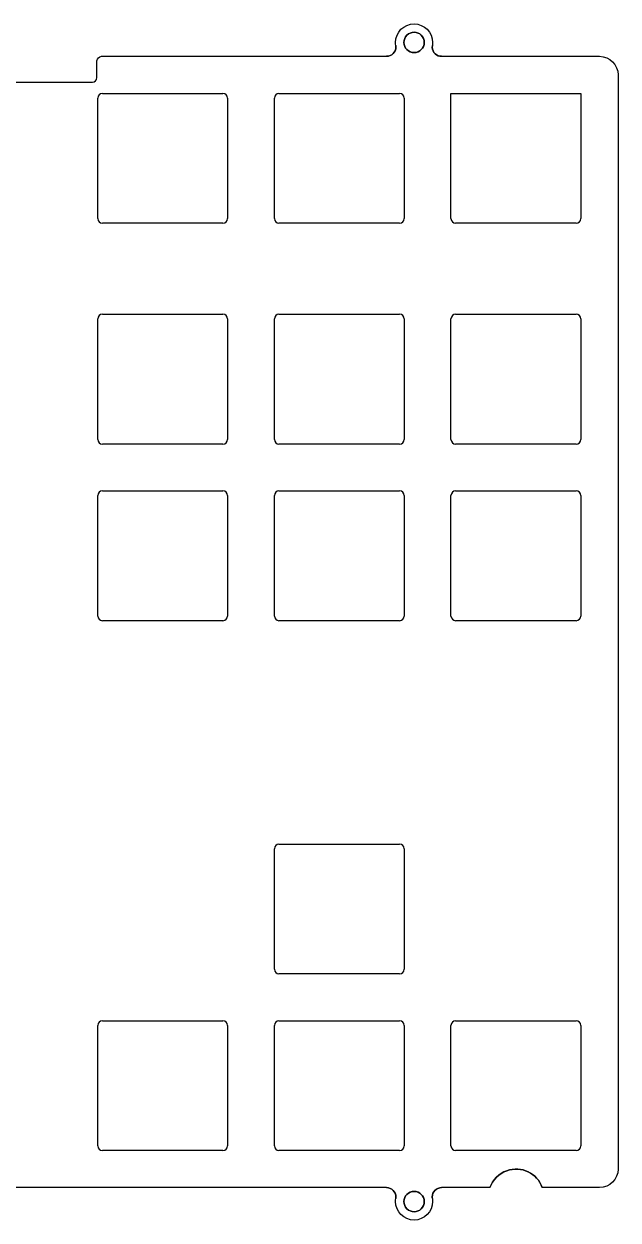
# Model space of a CAD drawing. Header units: inches. Extents: x 20 to 370, y 82 to 211.
# Drawn here: x 306.4 to 370.4, y 82 to 211 of the extents above; entities that cross this region are included whole.
import ezdxf

# ---------------------------------------------------------------- set-up
doc = ezdxf.new("R2010")
doc.units = ezdxf.units.IN
doc.header["$MEASUREMENT"] = 0
doc.layers.add('Layer 1', color=7, linetype='Continuous')

# ---------------------------------------------------------------- blocks, each defined once
blk = doc.blocks.new('block 12')
at = {"layer": 'Layer 1', "color": 250, "lineweight": 25, "true_color": 0x333333}
blk.add_lwpolyline([(346.48, 84.52), (346.48, 84.52)], dxfattribs=at)
blk = doc.blocks.new('block 13')
at = {"layer": 'Layer 1', "color": 250, "lineweight": 25, "true_color": 0x333333}
blk.add_lwpolyline([(345.48, 85.52), (345.48, 85.52)], dxfattribs=at)
blk = doc.blocks.new('block 14')
at = {"layer": 'Layer 1', "color": 250, "lineweight": 25, "true_color": 0x333333}
blk.add_lwpolyline([(346.44, 84.02), (346.44, 84.02)], dxfattribs=at)
blk = doc.blocks.new('block 15')
at = {"layer": 'Layer 1', "color": 250, "lineweight": 25, "true_color": 0x333333}
blk.add_lwpolyline([(348.44, 82.02), (348.44, 82.02)], dxfattribs=at)
blk = doc.blocks.new('block 16')
at = {"layer": 'Layer 1', "color": 250, "lineweight": 25, "true_color": 0x333333}
blk.add_lwpolyline([(350.44, 84.02), (350.44, 84.02)], dxfattribs=at)
blk = doc.blocks.new('block 17')
at = {"layer": 'Layer 1', "color": 250, "lineweight": 25, "true_color": 0x333333}
blk.add_lwpolyline([(350.44, 209.04), (350.44, 209.04)], dxfattribs=at)
blk = doc.blocks.new('block 18')
at = {"layer": 'Layer 1', "color": 250, "lineweight": 25, "true_color": 0x333333}
blk.add_lwpolyline([(348.44, 211.04), (348.44, 211.04)], dxfattribs=at)
blk = doc.blocks.new('block 19')
at = {"layer": 'Layer 1', "color": 250, "lineweight": 25, "true_color": 0x333333}
blk.add_lwpolyline([(346.44, 209.04), (346.44, 209.04)], dxfattribs=at)
blk = doc.blocks.new('block 20')
at = {"layer": 'Layer 1', "color": 250, "lineweight": 25, "true_color": 0x333333}
blk.add_lwpolyline([(346.48, 208.54), (346.48, 208.54)], dxfattribs=at)
blk = doc.blocks.new('block 47')
at = {"layer": 'Layer 1', "color": 250, "lineweight": 25, "true_color": 0x333333}
blk.add_lwpolyline([(347.34, 209.04), (347.34, 209.04)], dxfattribs=at)
blk = doc.blocks.new('block 48')
at = {"layer": 'Layer 1', "color": 250, "lineweight": 25, "true_color": 0x333333}
blk.add_lwpolyline([(348.44, 207.94), (348.44, 207.94)], dxfattribs=at)
blk = doc.blocks.new('block 49')
at = {"layer": 'Layer 1', "color": 250, "lineweight": 25, "true_color": 0x333333}
blk.add_lwpolyline([(349.54, 209.04), (349.54, 209.04)], dxfattribs=at)
blk = doc.blocks.new('block 50')
at = {"layer": 'Layer 1', "color": 250, "lineweight": 25, "true_color": 0x333333}
blk.add_lwpolyline([(347.34, 84.02), (347.34, 84.02)], dxfattribs=at)
blk = doc.blocks.new('block 51')
at = {"layer": 'Layer 1', "color": 250, "lineweight": 25, "true_color": 0x333333}
blk.add_lwpolyline([(348.44, 82.92), (348.44, 82.92)], dxfattribs=at)
blk = doc.blocks.new('block 52')
at = {"layer": 'Layer 1', "color": 250, "lineweight": 25, "true_color": 0x333333}
blk.add_lwpolyline([(349.54, 84.02), (349.54, 84.02)], dxfattribs=at)
blk = doc.blocks.new('block 72')
at = {"layer": 'Layer 1', "color": 250, "lineweight": 25, "true_color": 0x333333}
blk.add_lwpolyline([(350.44, 84.02), (350.44, 84.02)], dxfattribs=at)
blk = doc.blocks.new('block 73')
at = {"layer": 'Layer 1', "color": 250, "lineweight": 25, "true_color": 0x333333}
blk.add_lwpolyline([(350.4, 84.52), (350.4, 84.52)], dxfattribs=at)
blk = doc.blocks.new('block 74')
at = {"layer": 'Layer 1', "color": 250, "lineweight": 25, "true_color": 0x333333}
blk.add_lwpolyline([(351.4, 85.52), (351.4, 85.52)], dxfattribs=at)
blk = doc.blocks.new('block 75')
at = {"layer": 'Layer 1', "color": 250, "lineweight": 25, "true_color": 0x333333}
blk.add_lwpolyline([(350.4, 84.52), (350.4, 84.52)], dxfattribs=at)
blk = doc.blocks.new('block 76')
at = {"layer": 'Layer 1', "color": 250, "lineweight": 25, "true_color": 0x333333}
blk.add_lwpolyline([(359.44, 87.52), (359.44, 87.52)], dxfattribs=at)
blk = doc.blocks.new('block 77')
at = {"layer": 'Layer 1', "color": 250, "lineweight": 25, "true_color": 0x333333}
blk.add_lwpolyline([(370.44, 205.54), (370.44, 205.54)], dxfattribs=at)
blk = doc.blocks.new('block 78')
at = {"layer": 'Layer 1', "color": 250, "lineweight": 25, "true_color": 0x333333}
blk.add_lwpolyline([(350.4, 208.54), (350.4, 208.54)], dxfattribs=at)
blk = doc.blocks.new('block 79')
at = {"layer": 'Layer 1', "color": 250, "lineweight": 25, "true_color": 0x333333}
blk.add_lwpolyline([(351.4, 207.54), (351.4, 207.54)], dxfattribs=at)
blk = doc.blocks.new('block 80')
at = {"layer": 'Layer 1', "color": 250, "lineweight": 25, "true_color": 0x333333}
blk.add_lwpolyline([(351.4, 207.54), (351.4, 207.54)], dxfattribs=at)
blk = doc.blocks.new('block 81')
at = {"layer": 'Layer 1', "color": 250, "lineweight": 25, "true_color": 0x333333}
blk.add_lwpolyline([(346.44, 209.04), (346.44, 209.04)], dxfattribs=at)
blk = doc.blocks.new('block 82')
at = {"layer": 'Layer 1', "color": 250, "lineweight": 25, "true_color": 0x333333}
blk.add_lwpolyline([(345.48, 207.54), (345.48, 207.54)], dxfattribs=at)
blk = doc.blocks.new('block 110')
at = {"layer": 'Layer 1', "color": 250, "lineweight": 25, "true_color": 0x333333}
blk.add_lwpolyline([(349.54, 209.04), (349.54, 209.04)], dxfattribs=at)
blk = doc.blocks.new('block 111')
at = {"layer": 'Layer 1', "color": 250, "lineweight": 25, "true_color": 0x333333}
blk.add_lwpolyline([(348.44, 210.14), (348.44, 210.14)], dxfattribs=at)
blk = doc.blocks.new('block 112')
at = {"layer": 'Layer 1', "color": 250, "lineweight": 25, "true_color": 0x333333}
blk.add_lwpolyline([(349.54, 84.02), (349.54, 84.02)], dxfattribs=at)
blk = doc.blocks.new('block 113')
at = {"layer": 'Layer 1', "color": 250, "lineweight": 25, "true_color": 0x333333}
blk.add_lwpolyline([(348.44, 85.12), (348.44, 85.12)], dxfattribs=at)
blk = doc.blocks.new('block 142')
at = {"layer": 'Layer 1', "color": 250, "lineweight": 25, "true_color": 0x333333}
blk.add_open_spline([(346.48, 84.52), (346.48, 85.08), (346.03, 85.52), (345.48, 85.52)], degree=3, dxfattribs=at)
blk = doc.blocks.new('block 143')
at = {"layer": 'Layer 1', "color": 250, "lineweight": 25, "true_color": 0x333333}
blk.add_lwpolyline([(346.48, 84.52), (346.48, 84.52)], dxfattribs=at)
blk = doc.blocks.new('block 144')
at = {"layer": 'Layer 1', "color": 250, "lineweight": 25, "true_color": 0x333333}
blk.add_open_spline([(345.48, 85.52), (346.03, 85.52), (346.48, 85.08), (346.48, 84.52)], degree=3, dxfattribs=at)
blk = doc.blocks.new('block 145')
at = {"layer": 'Layer 1', "color": 250, "lineweight": 25, "true_color": 0x333333}
blk.add_lwpolyline([(345.48, 85.52), (345.48, 85.52)], dxfattribs=at)
blk = doc.blocks.new('block 146')
at = {"layer": 'Layer 1', "color": 250, "lineweight": 25, "true_color": 0x333333}
blk.add_open_spline([(346.44, 84.02), (346.44, 84.13), (346.45, 84.25), (346.47, 84.36)], degree=3, dxfattribs=at)
blk = doc.blocks.new('block 147')
at = {"layer": 'Layer 1', "color": 250, "lineweight": 25, "true_color": 0x333333}
blk.add_lwpolyline([(346.44, 84.02), (346.44, 84.02)], dxfattribs=at)
blk = doc.blocks.new('block 148')
at = {"layer": 'Layer 1', "color": 250, "lineweight": 25, "true_color": 0x333333}
blk.add_open_spline([(346.44, 84.02), (346.44, 84.13), (346.45, 84.25), (346.47, 84.36)], degree=3, dxfattribs=at)
blk = doc.blocks.new('block 149')
at = {"layer": 'Layer 1', "color": 250, "lineweight": 25, "true_color": 0x333333}
blk.add_lwpolyline([(346.47, 84.36), (346.47, 84.36)], dxfattribs=at)
blk = doc.blocks.new('block 150')
at = {"layer": 'Layer 1', "color": 250, "lineweight": 25, "true_color": 0x333333}
blk.add_open_spline([(350.44, 84.02), (350.44, 82.92), (349.54, 82.02), (348.44, 82.02), (347.34, 82.02), (346.44, 82.92), (346.44, 84.02)], degree=3, knots=[0, 0, 0, 0, 1, 1, 1, 2, 2, 2, 2], dxfattribs=at)
blk = doc.blocks.new('block 151')
at = {"layer": 'Layer 1', "color": 250, "lineweight": 25, "true_color": 0x333333}
blk.add_lwpolyline([(350.44, 84.02), (350.44, 84.02)], dxfattribs=at)
blk = doc.blocks.new('block 152')
at = {"layer": 'Layer 1', "color": 250, "lineweight": 25, "true_color": 0x333333}
blk.add_open_spline([(350.44, 84.02), (350.44, 82.92), (349.54, 82.02), (348.44, 82.02), (347.34, 82.02), (346.44, 82.92), (346.44, 84.02)], degree=3, knots=[0, 0, 0, 0, 1, 1, 1, 2, 2, 2, 2], dxfattribs=at)
blk = doc.blocks.new('block 153')
at = {"layer": 'Layer 1', "color": 250, "lineweight": 25, "true_color": 0x333333}
blk.add_open_spline([(346.44, 209.04), (346.44, 210.14), (347.34, 211.04), (348.44, 211.04), (349.54, 211.04), (350.44, 210.14), (350.44, 209.04)], degree=3, knots=[0, 0, 0, 0, 1, 1, 1, 2, 2, 2, 2], dxfattribs=at)
blk = doc.blocks.new('block 154')
at = {"layer": 'Layer 1', "color": 250, "lineweight": 25, "true_color": 0x333333}
blk.add_lwpolyline([(346.44, 209.04), (346.44, 209.04)], dxfattribs=at)
blk = doc.blocks.new('block 155')
at = {"layer": 'Layer 1', "color": 250, "lineweight": 25, "true_color": 0x333333}
blk.add_open_spline([(346.44, 209.04), (346.44, 210.14), (347.34, 211.04), (348.44, 211.04), (349.54, 211.04), (350.44, 210.14), (350.44, 209.04)], degree=3, knots=[0, 0, 0, 0, 1, 1, 1, 2, 2, 2, 2], dxfattribs=at)
blk = doc.blocks.new('block 156')
at = {"layer": 'Layer 1', "color": 250, "lineweight": 25, "true_color": 0x333333}
blk.add_lwpolyline([(350.44, 209.04), (350.44, 209.04)], dxfattribs=at)
blk = doc.blocks.new('block 157')
at = {"layer": 'Layer 1', "color": 250, "lineweight": 25, "true_color": 0x333333}
blk.add_open_spline([(350.44, 209.04), (350.44, 208.92), (350.43, 208.81), (350.41, 208.7)], degree=3, dxfattribs=at)
blk = doc.blocks.new('block 158')
at = {"layer": 'Layer 1', "color": 250, "lineweight": 25, "true_color": 0x333333}
blk.add_open_spline([(350.44, 209.04), (350.44, 208.92), (350.43, 208.81), (350.41, 208.7)], degree=3, dxfattribs=at)
blk = doc.blocks.new('block 159')
at = {"layer": 'Layer 1', "color": 250, "lineweight": 25, "true_color": 0x333333}
blk.add_lwpolyline([(350.41, 208.7), (350.41, 208.7)], dxfattribs=at)
blk = doc.blocks.new('block 160')
at = {"layer": 'Layer 1', "color": 250, "lineweight": 25, "true_color": 0x333333}
blk.add_open_spline([(346.48, 208.54), (346.48, 208.59), (346.48, 208.65), (346.47, 208.7)], degree=3, dxfattribs=at)
blk = doc.blocks.new('block 161')
at = {"layer": 'Layer 1', "color": 250, "lineweight": 25, "true_color": 0x333333}
blk.add_lwpolyline([(346.48, 208.54), (346.48, 208.54)], dxfattribs=at)
blk = doc.blocks.new('block 162')
at = {"layer": 'Layer 1', "color": 250, "lineweight": 25, "true_color": 0x333333}
blk.add_open_spline([(346.47, 208.7), (346.48, 208.65), (346.48, 208.59), (346.48, 208.54)], degree=3, dxfattribs=at)
blk = doc.blocks.new('block 163')
at = {"layer": 'Layer 1', "color": 250, "lineweight": 25, "true_color": 0x333333}
blk.add_lwpolyline([(346.47, 208.7), (346.47, 208.7)], dxfattribs=at)
blk = doc.blocks.new('block 220')
at = {"layer": 'Layer 1', "color": 250, "lineweight": 25, "true_color": 0x333333}
blk.add_open_spline([(347.34, 209.04), (347.34, 208.43), (347.83, 207.94), (348.44, 207.94), (349.05, 207.94), (349.54, 208.43), (349.54, 209.04)], degree=3, knots=[0, 0, 0, 0, 1, 1, 1, 2, 2, 2, 2], dxfattribs=at)
blk = doc.blocks.new('block 221')
at = {"layer": 'Layer 1', "color": 250, "lineweight": 25, "true_color": 0x333333}
blk.add_lwpolyline([(347.34, 209.04), (347.34, 209.04)], dxfattribs=at)
blk = doc.blocks.new('block 222')
at = {"layer": 'Layer 1', "color": 250, "lineweight": 25, "true_color": 0x333333}
blk.add_open_spline([(349.54, 209.04), (349.54, 208.43), (349.05, 207.94), (348.44, 207.94), (347.83, 207.94), (347.34, 208.43), (347.34, 209.04)], degree=3, knots=[0, 0, 0, 0, 1, 1, 1, 2, 2, 2, 2], dxfattribs=at)
blk = doc.blocks.new('block 223')
at = {"layer": 'Layer 1', "color": 250, "lineweight": 25, "true_color": 0x333333}
blk.add_lwpolyline([(349.54, 209.04), (349.54, 209.04)], dxfattribs=at)
blk = doc.blocks.new('block 224')
at = {"layer": 'Layer 1', "color": 250, "lineweight": 25, "true_color": 0x333333}
blk.add_open_spline([(347.34, 84.02), (347.34, 83.42), (347.83, 82.92), (348.44, 82.92), (349.05, 82.92), (349.54, 83.42), (349.54, 84.02)], degree=3, knots=[0, 0, 0, 0, 1, 1, 1, 2, 2, 2, 2], dxfattribs=at)
blk = doc.blocks.new('block 225')
at = {"layer": 'Layer 1', "color": 250, "lineweight": 25, "true_color": 0x333333}
blk.add_lwpolyline([(347.34, 84.02), (347.34, 84.02)], dxfattribs=at)
blk = doc.blocks.new('block 226')
at = {"layer": 'Layer 1', "color": 250, "lineweight": 25, "true_color": 0x333333}
blk.add_open_spline([(349.54, 84.02), (349.54, 83.42), (349.05, 82.92), (348.44, 82.92), (347.83, 82.92), (347.34, 83.42), (347.34, 84.02)], degree=3, knots=[0, 0, 0, 0, 1, 1, 1, 2, 2, 2, 2], dxfattribs=at)
blk = doc.blocks.new('block 227')
at = {"layer": 'Layer 1', "color": 250, "lineweight": 25, "true_color": 0x333333}
blk.add_lwpolyline([(349.54, 84.02), (349.54, 84.02)], dxfattribs=at)
blk = doc.blocks.new('block 263')
at = {"layer": 'Layer 1', "color": 250, "lineweight": 25, "true_color": 0x333333}
blk.add_open_spline([(345.48, 207.54), (346.03, 207.54), (346.48, 207.98), (346.48, 208.54)], degree=3, dxfattribs=at)
blk = doc.blocks.new('block 264')
at = {"layer": 'Layer 1', "color": 250, "lineweight": 25, "true_color": 0x333333}
blk.add_open_spline([(346.47, 208.7), (346.45, 208.81), (346.44, 208.92), (346.44, 209.04)], degree=3, dxfattribs=at)
blk = doc.blocks.new('block 265')
at = {"layer": 'Layer 1', "color": 250, "lineweight": 25, "true_color": 0x333333}
blk.add_open_spline([(350.41, 208.7), (350.32, 208.16), (350.69, 207.64), (351.23, 207.55), (351.29, 207.54), (351.34, 207.54), (351.4, 207.54)], degree=3, knots=[0, 0, 0, 0, 1, 1, 1, 2, 2, 2, 2], dxfattribs=at)
blk = doc.blocks.new('block 266')
at = {"layer": 'Layer 1', "color": 250, "lineweight": 25, "true_color": 0x333333}
blk.add_lwpolyline([(351.4, 207.54), (368.44, 207.54)], dxfattribs=at)
blk = doc.blocks.new('block 267')
at = {"layer": 'Layer 1', "color": 250, "lineweight": 25, "true_color": 0x333333}
blk.add_open_spline([(368.44, 207.54), (369.54, 207.54), (370.44, 206.64), (370.44, 205.54)], degree=3, dxfattribs=at)
blk = doc.blocks.new('block 268')
at = {"layer": 'Layer 1', "color": 250, "lineweight": 25, "true_color": 0x333333}
blk.add_lwpolyline([(370.44, 205.54), (370.44, 87.52)], dxfattribs=at)
blk = doc.blocks.new('block 269')
at = {"layer": 'Layer 1', "color": 250, "lineweight": 25, "true_color": 0x333333}
blk.add_open_spline([(370.44, 87.52), (370.44, 86.42), (369.54, 85.52), (368.44, 85.52)], degree=3, dxfattribs=at)
blk = doc.blocks.new('block 270')
at = {"layer": 'Layer 1', "color": 250, "lineweight": 25, "true_color": 0x333333}
blk.add_lwpolyline([(368.44, 85.52), (362.27, 85.52)], dxfattribs=at)
blk = doc.blocks.new('block 271')
at = {"layer": 'Layer 1', "color": 250, "lineweight": 25, "true_color": 0x333333}
blk.add_open_spline([(362.27, 85.52), (361.72, 87.09), (360, 87.9), (358.44, 87.35), (357.59, 87.05), (356.91, 86.38), (356.61, 85.52)], degree=3, knots=[0, 0, 0, 0, 1, 1, 1, 2, 2, 2, 2], dxfattribs=at)
blk = doc.blocks.new('block 272')
at = {"layer": 'Layer 1', "color": 250, "lineweight": 25, "true_color": 0x333333}
blk.add_lwpolyline([(356.61, 85.52), (351.4, 85.52)], dxfattribs=at)
blk = doc.blocks.new('block 273')
at = {"layer": 'Layer 1', "color": 250, "lineweight": 25, "true_color": 0x333333}
blk.add_open_spline([(351.4, 85.52), (350.85, 85.52), (350.4, 85.08), (350.4, 84.52), (350.4, 84.47), (350.4, 84.41), (350.41, 84.36)], degree=3, knots=[0, 0, 0, 0, 1, 1, 1, 2, 2, 2, 2], dxfattribs=at)
blk = doc.blocks.new('block 274')
at = {"layer": 'Layer 1', "color": 250, "lineweight": 25, "true_color": 0x333333}
blk.add_open_spline([(350.41, 84.36), (350.43, 84.25), (350.44, 84.13), (350.44, 84.02)], degree=3, dxfattribs=at)
blk = doc.blocks.new('block 275')
at = {"layer": 'Layer 1', "color": 250, "lineweight": 25, "true_color": 0x333333}
blk.add_open_spline([(346.47, 84.36), (346.48, 84.41), (346.48, 84.47), (346.48, 84.52)], degree=3, dxfattribs=at)
blk = doc.blocks.new('block 276')
at = {"layer": 'Layer 1', "color": 250, "lineweight": 25, "true_color": 0x333333}
blk.add_lwpolyline([(345.48, 85.52), (271.4, 85.52)], dxfattribs=at)
blk = doc.blocks.new('block 290')
at = {"layer": 'Layer 1', "color": 250, "lineweight": 25, "true_color": 0x333333}
blk.add_open_spline([(349.54, 209.04), (349.54, 209.64), (349.05, 210.14), (348.44, 210.14), (347.83, 210.14), (347.34, 209.64), (347.34, 209.04)], degree=3, knots=[0, 0, 0, 0, 1, 1, 1, 2, 2, 2, 2], dxfattribs=at)
blk = doc.blocks.new('block 291')
at = {"layer": 'Layer 1', "color": 250, "lineweight": 25, "true_color": 0x333333}
blk.add_open_spline([(349.54, 84.02), (349.54, 84.63), (349.05, 85.12), (348.44, 85.12), (347.83, 85.12), (347.34, 84.63), (347.34, 84.02)], degree=3, knots=[0, 0, 0, 0, 1, 1, 1, 2, 2, 2, 2], dxfattribs=at)
blk = doc.blocks.new('block 316')
at = {"layer": 'Layer 1', "color": 250, "lineweight": 25, "true_color": 0x333333}
blk.add_lwpolyline([(345.48, 85.52), (271.4, 85.52)], dxfattribs=at)
blk = doc.blocks.new('block 317')
at = {"layer": 'Layer 1', "color": 250, "lineweight": 25, "true_color": 0x333333}
blk.add_open_spline([(346.48, 84.52), (346.48, 84.47), (346.48, 84.41), (346.47, 84.36)], degree=3, dxfattribs=at)
blk = doc.blocks.new('block 318')
at = {"layer": 'Layer 1', "color": 250, "lineweight": 25, "true_color": 0x333333}
blk.add_lwpolyline([(350.41, 84.36), (350.41, 84.36)], dxfattribs=at)
blk = doc.blocks.new('block 319')
at = {"layer": 'Layer 1', "color": 250, "lineweight": 25, "true_color": 0x333333}
blk.add_open_spline([(350.41, 84.36), (350.43, 84.25), (350.44, 84.13), (350.44, 84.02)], degree=3, dxfattribs=at)
blk = doc.blocks.new('block 320')
at = {"layer": 'Layer 1', "color": 250, "lineweight": 25, "true_color": 0x333333}
blk.add_lwpolyline([(351.4, 85.52), (351.4, 85.52)], dxfattribs=at)
blk = doc.blocks.new('block 321')
at = {"layer": 'Layer 1', "color": 250, "lineweight": 25, "true_color": 0x333333}
blk.add_open_spline([(350.41, 84.36), (350.4, 84.41), (350.4, 84.47), (350.4, 84.52), (350.4, 85.08), (350.85, 85.52), (351.4, 85.52)], degree=3, knots=[0, 0, 0, 0, 1, 1, 1, 2, 2, 2, 2], dxfattribs=at)
blk = doc.blocks.new('block 322')
at = {"layer": 'Layer 1', "color": 250, "lineweight": 25, "true_color": 0x333333}
blk.add_lwpolyline([(356.61, 85.52), (356.61, 85.52)], dxfattribs=at)
blk = doc.blocks.new('block 323')
at = {"layer": 'Layer 1', "color": 250, "lineweight": 25, "true_color": 0x333333}
blk.add_lwpolyline([(356.61, 85.52), (351.4, 85.52)], dxfattribs=at)
blk = doc.blocks.new('block 324')
at = {"layer": 'Layer 1', "color": 250, "lineweight": 25, "true_color": 0x333333}
blk.add_lwpolyline([(362.27, 85.52), (362.27, 85.52)], dxfattribs=at)
blk = doc.blocks.new('block 325')
at = {"layer": 'Layer 1', "color": 250, "lineweight": 25, "true_color": 0x333333}
blk.add_open_spline([(356.61, 85.52), (356.91, 86.38), (357.59, 87.05), (358.44, 87.35), (360, 87.9), (361.72, 87.09), (362.27, 85.52)], degree=3, knots=[0, 0, 0, 0, 1, 1, 1, 2, 2, 2, 2], dxfattribs=at)
blk = doc.blocks.new('block 326')
at = {"layer": 'Layer 1', "color": 250, "lineweight": 25, "true_color": 0x333333}
blk.add_lwpolyline([(368.44, 85.52), (368.44, 85.52)], dxfattribs=at)
blk = doc.blocks.new('block 327')
at = {"layer": 'Layer 1', "color": 250, "lineweight": 25, "true_color": 0x333333}
blk.add_lwpolyline([(368.44, 85.52), (362.27, 85.52)], dxfattribs=at)
blk = doc.blocks.new('block 328')
at = {"layer": 'Layer 1', "color": 250, "lineweight": 25, "true_color": 0x333333}
blk.add_lwpolyline([(370.44, 87.52), (370.44, 87.52)], dxfattribs=at)
blk = doc.blocks.new('block 329')
at = {"layer": 'Layer 1', "color": 250, "lineweight": 25, "true_color": 0x333333}
blk.add_open_spline([(370.44, 87.52), (370.44, 86.42), (369.54, 85.52), (368.44, 85.52)], degree=3, dxfattribs=at)
blk = doc.blocks.new('block 330')
at = {"layer": 'Layer 1', "color": 250, "lineweight": 25, "true_color": 0x333333}
blk.add_lwpolyline([(370.44, 205.54), (370.44, 205.54)], dxfattribs=at)
blk = doc.blocks.new('block 331')
at = {"layer": 'Layer 1', "color": 250, "lineweight": 25, "true_color": 0x333333}
blk.add_lwpolyline([(370.44, 205.54), (370.44, 87.52)], dxfattribs=at)
blk = doc.blocks.new('block 332')
at = {"layer": 'Layer 1', "color": 250, "lineweight": 25, "true_color": 0x333333}
blk.add_lwpolyline([(368.44, 207.54), (368.44, 207.54)], dxfattribs=at)
blk = doc.blocks.new('block 333')
at = {"layer": 'Layer 1', "color": 250, "lineweight": 25, "true_color": 0x333333}
blk.add_open_spline([(368.44, 207.54), (369.54, 207.54), (370.44, 206.64), (370.44, 205.54)], degree=3, dxfattribs=at)
blk = doc.blocks.new('block 334')
at = {"layer": 'Layer 1', "color": 250, "lineweight": 25, "true_color": 0x333333}
blk.add_lwpolyline([(351.4, 207.54), (351.4, 207.54)], dxfattribs=at)
blk = doc.blocks.new('block 335')
at = {"layer": 'Layer 1', "color": 250, "lineweight": 25, "true_color": 0x333333}
blk.add_lwpolyline([(351.4, 207.54), (368.44, 207.54)], dxfattribs=at)
blk = doc.blocks.new('block 336')
at = {"layer": 'Layer 1', "color": 250, "lineweight": 25, "true_color": 0x333333}
blk.add_open_spline([(351.4, 207.54), (351.34, 207.54), (351.29, 207.54), (351.23, 207.55), (350.69, 207.64), (350.32, 208.16), (350.41, 208.7)], degree=3, knots=[0, 0, 0, 0, 1, 1, 1, 2, 2, 2, 2], dxfattribs=at)
blk = doc.blocks.new('block 337')
at = {"layer": 'Layer 1', "color": 250, "lineweight": 25, "true_color": 0x333333}
blk.add_open_spline([(346.47, 208.7), (346.45, 208.81), (346.44, 208.92), (346.44, 209.04)], degree=3, dxfattribs=at)
blk = doc.blocks.new('block 338')
at = {"layer": 'Layer 1', "color": 250, "lineweight": 25, "true_color": 0x333333}
blk.add_lwpolyline([(345.48, 207.54), (345.48, 207.54)], dxfattribs=at)
blk = doc.blocks.new('block 339')
at = {"layer": 'Layer 1', "color": 250, "lineweight": 25, "true_color": 0x333333}
blk.add_open_spline([(346.48, 208.54), (346.48, 207.98), (346.03, 207.54), (345.48, 207.54)], degree=3, dxfattribs=at)
blk = doc.blocks.new('block 341')
at = {"layer": 'Layer 1', "color": 250, "lineweight": 25, "true_color": 0x333333}
blk.add_open_spline([(271.4, 207.54), (271.4, 207.54), (304.12, 207.54), (304.12, 207.54), (304.4, 207.54), (304.62, 207.31), (304.62, 207.04), (304.62, 207.04), (304.62, 205.25), (304.62, 205.25), (304.62, 204.97), (304.85, 204.75), (305.12, 204.75), (305.12, 204.75), (313.74, 204.75), (313.74, 204.75), (314.02, 204.75), (314.24, 204.97), (314.24, 205.25), (314.24, 205.25), (314.24, 207.04), (314.24, 207.04), (314.24, 207.31), (314.47, 207.54), (314.74, 207.54), (314.74, 207.54), (345.48, 207.54), (345.48, 207.54)], degree=3, knots=[0, 0, 0, 0, 1, 1, 1, 2, 2, 2, 3, 3, 3, 4, 4, 4, 5, 5, 5, 6, 6, 6, 7, 7, 7, 8, 8, 8, 9, 9, 9, 9], dxfattribs=at)
blk = doc.blocks.new('block 378')
at = {"layer": 'Layer 1', "color": 250, "lineweight": 25, "true_color": 0x333333}
blk.add_open_spline([(347.34, 209.04), (347.34, 209.64), (347.83, 210.14), (348.44, 210.14), (349.05, 210.14), (349.54, 209.64), (349.54, 209.04)], degree=3, knots=[0, 0, 0, 0, 1, 1, 1, 2, 2, 2, 2], dxfattribs=at)
blk = doc.blocks.new('block 379')
at = {"layer": 'Layer 1', "color": 250, "lineweight": 25, "true_color": 0x333333}
blk.add_open_spline([(347.34, 84.02), (347.34, 84.63), (347.83, 85.12), (348.44, 85.12), (349.05, 85.12), (349.54, 84.63), (349.54, 84.02)], degree=3, knots=[0, 0, 0, 0, 1, 1, 1, 2, 2, 2, 2], dxfattribs=at)
blk = doc.blocks.new('block 395')
at = {"layer": 'Layer 1', "color": 250, "lineweight": 25, "true_color": 0x333333}
blk.add_lwpolyline([(328.32, 203.04), (328.32, 190.04)], dxfattribs=at)
blk = doc.blocks.new('block 396')
at = {"layer": 'Layer 1', "color": 250, "lineweight": 25, "true_color": 0x333333}
blk.add_lwpolyline([(327.82, 189.54), (314.82, 189.54)], dxfattribs=at)
blk = doc.blocks.new('block 399')
at = {"layer": 'Layer 1', "color": 250, "lineweight": 25, "true_color": 0x333333}
blk.add_lwpolyline([(352.42, 190.04), (352.42, 203.54)], dxfattribs=at)
blk = doc.blocks.new('block 400')
at = {"layer": 'Layer 1', "color": 250, "lineweight": 25, "true_color": 0x333333}
blk.add_lwpolyline([(352.42, 203.54), (366.42, 203.54)], dxfattribs=at)
blk = doc.blocks.new('block 401')
at = {"layer": 'Layer 1', "color": 250, "lineweight": 25, "true_color": 0x333333}
blk.add_lwpolyline([(366.42, 203.54), (366.42, 190.04)], dxfattribs=at)
blk = doc.blocks.new('block 402')
at = {"layer": 'Layer 1', "color": 250, "lineweight": 25, "true_color": 0x333333}
blk.add_lwpolyline([(365.92, 189.54), (352.92, 189.54)], dxfattribs=at)
blk = doc.blocks.new('block 403')
at = {"layer": 'Layer 1', "color": 250, "lineweight": 25, "true_color": 0x333333}
blk.add_lwpolyline([(333.87, 203.54), (346.87, 203.54)], dxfattribs=at)
blk = doc.blocks.new('block 404')
at = {"layer": 'Layer 1', "color": 250, "lineweight": 25, "true_color": 0x333333}
blk.add_lwpolyline([(347.37, 203.04), (347.37, 190.04)], dxfattribs=at)
blk = doc.blocks.new('block 405')
at = {"layer": 'Layer 1', "color": 250, "lineweight": 25, "true_color": 0x333333}
blk.add_lwpolyline([(346.87, 189.54), (333.87, 189.54)], dxfattribs=at)
blk = doc.blocks.new('block 406')
at = {"layer": 'Layer 1', "color": 250, "lineweight": 25, "true_color": 0x333333}
blk.add_lwpolyline([(333.37, 190.04), (333.37, 203.04)], dxfattribs=at)
blk = doc.blocks.new('block 479')
at = {"layer": 'Layer 1', "color": 250, "lineweight": 25, "true_color": 0x333333}
blk.add_lwpolyline([(352.42, 166.22), (352.42, 179.22)], dxfattribs=at)
blk = doc.blocks.new('block 480')
at = {"layer": 'Layer 1', "color": 250, "lineweight": 25, "true_color": 0x333333}
blk.add_lwpolyline([(352.92, 179.72), (365.92, 179.72)], dxfattribs=at)
blk = doc.blocks.new('block 481')
at = {"layer": 'Layer 1', "color": 250, "lineweight": 25, "true_color": 0x333333}
blk.add_lwpolyline([(366.42, 179.22), (366.42, 166.22)], dxfattribs=at)
blk = doc.blocks.new('block 482')
at = {"layer": 'Layer 1', "color": 250, "lineweight": 25, "true_color": 0x333333}
blk.add_lwpolyline([(365.92, 165.72), (352.92, 165.72)], dxfattribs=at)
blk = doc.blocks.new('block 483')
at = {"layer": 'Layer 1', "color": 250, "lineweight": 25, "true_color": 0x333333}
blk.add_lwpolyline([(333.37, 166.22), (333.37, 179.22)], dxfattribs=at)
blk = doc.blocks.new('block 484')
at = {"layer": 'Layer 1', "color": 250, "lineweight": 25, "true_color": 0x333333}
blk.add_lwpolyline([(333.87, 179.72), (346.87, 179.72)], dxfattribs=at)
blk = doc.blocks.new('block 485')
at = {"layer": 'Layer 1', "color": 250, "lineweight": 25, "true_color": 0x333333}
blk.add_lwpolyline([(347.37, 179.22), (347.37, 166.22)], dxfattribs=at)
blk = doc.blocks.new('block 486')
at = {"layer": 'Layer 1', "color": 250, "lineweight": 25, "true_color": 0x333333}
blk.add_lwpolyline([(346.87, 165.72), (333.87, 165.72)], dxfattribs=at)
blk = doc.blocks.new('block 487')
at = {"layer": 'Layer 1', "color": 250, "lineweight": 25, "true_color": 0x333333}
blk.add_lwpolyline([(314.32, 166.22), (314.32, 179.22)], dxfattribs=at)
blk = doc.blocks.new('block 488')
at = {"layer": 'Layer 1', "color": 250, "lineweight": 25, "true_color": 0x333333}
blk.add_lwpolyline([(314.82, 179.72), (327.82, 179.72)], dxfattribs=at)
blk = doc.blocks.new('block 489')
at = {"layer": 'Layer 1', "color": 250, "lineweight": 25, "true_color": 0x333333}
blk.add_lwpolyline([(328.32, 179.22), (328.32, 166.22)], dxfattribs=at)
blk = doc.blocks.new('block 490')
at = {"layer": 'Layer 1', "color": 250, "lineweight": 25, "true_color": 0x333333}
blk.add_lwpolyline([(327.82, 165.72), (314.82, 165.72)], dxfattribs=at)
blk = doc.blocks.new('block 539')
at = {"layer": 'Layer 1', "color": 250, "lineweight": 25, "true_color": 0x333333}
blk.add_lwpolyline([(352.42, 147.17), (352.42, 160.17)], dxfattribs=at)
blk = doc.blocks.new('block 540')
at = {"layer": 'Layer 1', "color": 250, "lineweight": 25, "true_color": 0x333333}
blk.add_lwpolyline([(352.92, 160.67), (365.92, 160.67)], dxfattribs=at)
blk = doc.blocks.new('block 541')
at = {"layer": 'Layer 1', "color": 250, "lineweight": 25, "true_color": 0x333333}
blk.add_lwpolyline([(366.42, 160.17), (366.42, 147.17)], dxfattribs=at)
blk = doc.blocks.new('block 542')
at = {"layer": 'Layer 1', "color": 250, "lineweight": 25, "true_color": 0x333333}
blk.add_lwpolyline([(365.92, 146.67), (352.92, 146.67)], dxfattribs=at)
blk = doc.blocks.new('block 543')
at = {"layer": 'Layer 1', "color": 250, "lineweight": 25, "true_color": 0x333333}
blk.add_lwpolyline([(333.37, 147.17), (333.37, 160.17)], dxfattribs=at)
blk = doc.blocks.new('block 544')
at = {"layer": 'Layer 1', "color": 250, "lineweight": 25, "true_color": 0x333333}
blk.add_lwpolyline([(333.87, 160.67), (346.87, 160.67)], dxfattribs=at)
blk = doc.blocks.new('block 545')
at = {"layer": 'Layer 1', "color": 250, "lineweight": 25, "true_color": 0x333333}
blk.add_lwpolyline([(347.37, 160.17), (347.37, 147.17)], dxfattribs=at)
blk = doc.blocks.new('block 546')
at = {"layer": 'Layer 1', "color": 250, "lineweight": 25, "true_color": 0x333333}
blk.add_lwpolyline([(346.87, 146.67), (333.87, 146.67)], dxfattribs=at)
blk = doc.blocks.new('block 547')
at = {"layer": 'Layer 1', "color": 250, "lineweight": 25, "true_color": 0x333333}
blk.add_lwpolyline([(314.32, 147.17), (314.32, 160.17)], dxfattribs=at)
blk = doc.blocks.new('block 548')
at = {"layer": 'Layer 1', "color": 250, "lineweight": 25, "true_color": 0x333333}
blk.add_lwpolyline([(314.82, 160.67), (327.82, 160.67)], dxfattribs=at)
blk = doc.blocks.new('block 549')
at = {"layer": 'Layer 1', "color": 250, "lineweight": 25, "true_color": 0x333333}
blk.add_lwpolyline([(328.32, 160.17), (328.32, 147.17)], dxfattribs=at)
blk = doc.blocks.new('block 550')
at = {"layer": 'Layer 1', "color": 250, "lineweight": 25, "true_color": 0x333333}
blk.add_lwpolyline([(327.82, 146.67), (314.82, 146.67)], dxfattribs=at)
blk = doc.blocks.new('block 647')
at = {"layer": 'Layer 1', "color": 250, "lineweight": 25, "true_color": 0x333333}
blk.add_lwpolyline([(333.37, 109.07), (333.37, 122.07)], dxfattribs=at)
blk = doc.blocks.new('block 648')
at = {"layer": 'Layer 1', "color": 250, "lineweight": 25, "true_color": 0x333333}
blk.add_lwpolyline([(333.87, 122.57), (346.87, 122.57)], dxfattribs=at)
blk = doc.blocks.new('block 649')
at = {"layer": 'Layer 1', "color": 250, "lineweight": 25, "true_color": 0x333333}
blk.add_lwpolyline([(347.37, 122.07), (347.37, 109.07)], dxfattribs=at)
blk = doc.blocks.new('block 650')
at = {"layer": 'Layer 1', "color": 250, "lineweight": 25, "true_color": 0x333333}
blk.add_lwpolyline([(346.87, 108.57), (333.87, 108.57)], dxfattribs=at)
blk = doc.blocks.new('block 724')
at = {"layer": 'Layer 1', "color": 250, "lineweight": 25, "true_color": 0x333333}
blk.add_lwpolyline([(352.42, 90.02), (352.42, 103.02)], dxfattribs=at)
blk = doc.blocks.new('block 725')
at = {"layer": 'Layer 1', "color": 250, "lineweight": 25, "true_color": 0x333333}
blk.add_lwpolyline([(352.92, 103.52), (365.92, 103.52)], dxfattribs=at)
blk = doc.blocks.new('block 726')
at = {"layer": 'Layer 1', "color": 250, "lineweight": 25, "true_color": 0x333333}
blk.add_lwpolyline([(366.42, 103.02), (366.42, 90.02)], dxfattribs=at)
blk = doc.blocks.new('block 727')
at = {"layer": 'Layer 1', "color": 250, "lineweight": 25, "true_color": 0x333333}
blk.add_lwpolyline([(365.92, 89.52), (352.92, 89.52)], dxfattribs=at)
blk = doc.blocks.new('block 728')
at = {"layer": 'Layer 1', "color": 250, "lineweight": 25, "true_color": 0x333333}
blk.add_lwpolyline([(333.37, 90.02), (333.37, 103.02)], dxfattribs=at)
blk = doc.blocks.new('block 729')
at = {"layer": 'Layer 1', "color": 250, "lineweight": 25, "true_color": 0x333333}
blk.add_lwpolyline([(333.87, 103.52), (346.87, 103.52)], dxfattribs=at)
blk = doc.blocks.new('block 730')
at = {"layer": 'Layer 1', "color": 250, "lineweight": 25, "true_color": 0x333333}
blk.add_lwpolyline([(347.37, 103.02), (347.37, 90.02)], dxfattribs=at)
blk = doc.blocks.new('block 731')
at = {"layer": 'Layer 1', "color": 250, "lineweight": 25, "true_color": 0x333333}
blk.add_lwpolyline([(346.87, 89.52), (333.87, 89.52)], dxfattribs=at)
blk = doc.blocks.new('block 732')
at = {"layer": 'Layer 1', "color": 250, "lineweight": 25, "true_color": 0x333333}
blk.add_lwpolyline([(314.32, 90.02), (314.32, 103.02)], dxfattribs=at)
blk = doc.blocks.new('block 733')
at = {"layer": 'Layer 1', "color": 250, "lineweight": 25, "true_color": 0x333333}
blk.add_lwpolyline([(314.82, 103.52), (327.82, 103.52)], dxfattribs=at)
blk = doc.blocks.new('block 734')
at = {"layer": 'Layer 1', "color": 250, "lineweight": 25, "true_color": 0x333333}
blk.add_lwpolyline([(328.32, 103.02), (328.32, 90.02)], dxfattribs=at)
blk = doc.blocks.new('block 735')
at = {"layer": 'Layer 1', "color": 250, "lineweight": 25, "true_color": 0x333333}
blk.add_lwpolyline([(327.82, 89.52), (314.82, 89.52)], dxfattribs=at)
blk = doc.blocks.new('block 763')
at = {"layer": 'Layer 1', "color": 250, "lineweight": 25, "true_color": 0x333333}
blk.add_open_spline([(328.32, 203.04), (328.32, 203.31), (328.1, 203.54), (327.82, 203.54)], degree=3, dxfattribs=at)
blk = doc.blocks.new('block 764')
at = {"layer": 'Layer 1', "color": 250, "lineweight": 25, "true_color": 0x333333}
blk.add_open_spline([(327.82, 189.54), (328.1, 189.54), (328.32, 189.76), (328.32, 190.04)], degree=3, dxfattribs=at)
blk = doc.blocks.new('block 765')
at = {"layer": 'Layer 1', "color": 250, "lineweight": 25, "true_color": 0x333333}
blk.add_open_spline([(314.32, 190.04), (314.32, 189.76), (314.55, 189.54), (314.82, 189.54)], degree=3, dxfattribs=at)
blk = doc.blocks.new('block 769')
at = {"layer": 'Layer 1', "color": 250, "lineweight": 25, "true_color": 0x333333}
blk.add_open_spline([(365.92, 189.54), (366.2, 189.54), (366.42, 189.76), (366.42, 190.04)], degree=3, dxfattribs=at)
blk = doc.blocks.new('block 770')
at = {"layer": 'Layer 1', "color": 250, "lineweight": 25, "true_color": 0x333333}
blk.add_open_spline([(352.42, 190.04), (352.42, 189.76), (352.65, 189.54), (352.92, 189.54)], degree=3, dxfattribs=at)
blk = doc.blocks.new('block 771')
at = {"layer": 'Layer 1', "color": 250, "lineweight": 25, "true_color": 0x333333}
blk.add_open_spline([(333.87, 203.54), (333.6, 203.54), (333.37, 203.31), (333.37, 203.04)], degree=3, dxfattribs=at)
blk = doc.blocks.new('block 772')
at = {"layer": 'Layer 1', "color": 250, "lineweight": 25, "true_color": 0x333333}
blk.add_open_spline([(347.37, 203.04), (347.37, 203.31), (347.15, 203.54), (346.87, 203.54)], degree=3, dxfattribs=at)
blk = doc.blocks.new('block 773')
at = {"layer": 'Layer 1', "color": 250, "lineweight": 25, "true_color": 0x333333}
blk.add_open_spline([(346.87, 189.54), (347.15, 189.54), (347.37, 189.76), (347.37, 190.04)], degree=3, dxfattribs=at)
blk = doc.blocks.new('block 774')
at = {"layer": 'Layer 1', "color": 250, "lineweight": 25, "true_color": 0x333333}
blk.add_open_spline([(333.37, 190.04), (333.37, 189.76), (333.6, 189.54), (333.87, 189.54)], degree=3, dxfattribs=at)
blk = doc.blocks.new('block 846')
at = {"layer": 'Layer 1', "color": 250, "lineweight": 25, "true_color": 0x333333}
blk.add_open_spline([(352.42, 166.22), (352.42, 165.95), (352.65, 165.72), (352.92, 165.72)], degree=3, dxfattribs=at)
blk = doc.blocks.new('block 847')
at = {"layer": 'Layer 1', "color": 250, "lineweight": 25, "true_color": 0x333333}
blk.add_open_spline([(352.92, 179.72), (352.65, 179.72), (352.42, 179.5), (352.42, 179.22)], degree=3, dxfattribs=at)
blk = doc.blocks.new('block 848')
at = {"layer": 'Layer 1', "color": 250, "lineweight": 25, "true_color": 0x333333}
blk.add_open_spline([(366.42, 179.22), (366.42, 179.5), (366.2, 179.72), (365.92, 179.72)], degree=3, dxfattribs=at)
blk = doc.blocks.new('block 849')
at = {"layer": 'Layer 1', "color": 250, "lineweight": 25, "true_color": 0x333333}
blk.add_open_spline([(365.92, 165.72), (366.2, 165.72), (366.42, 165.95), (366.42, 166.22)], degree=3, dxfattribs=at)
blk = doc.blocks.new('block 850')
at = {"layer": 'Layer 1', "color": 250, "lineweight": 25, "true_color": 0x333333}
blk.add_open_spline([(333.37, 166.22), (333.37, 165.95), (333.6, 165.72), (333.87, 165.72)], degree=3, dxfattribs=at)
blk = doc.blocks.new('block 851')
at = {"layer": 'Layer 1', "color": 250, "lineweight": 25, "true_color": 0x333333}
blk.add_open_spline([(333.87, 179.72), (333.6, 179.72), (333.37, 179.5), (333.37, 179.22)], degree=3, dxfattribs=at)
blk = doc.blocks.new('block 852')
at = {"layer": 'Layer 1', "color": 250, "lineweight": 25, "true_color": 0x333333}
blk.add_open_spline([(347.37, 179.22), (347.37, 179.5), (347.15, 179.72), (346.87, 179.72)], degree=3, dxfattribs=at)
blk = doc.blocks.new('block 853')
at = {"layer": 'Layer 1', "color": 250, "lineweight": 25, "true_color": 0x333333}
blk.add_open_spline([(346.87, 165.72), (347.15, 165.72), (347.37, 165.95), (347.37, 166.22)], degree=3, dxfattribs=at)
blk = doc.blocks.new('block 854')
at = {"layer": 'Layer 1', "color": 250, "lineweight": 25, "true_color": 0x333333}
blk.add_open_spline([(314.32, 166.22), (314.32, 165.95), (314.55, 165.72), (314.82, 165.72)], degree=3, dxfattribs=at)
blk = doc.blocks.new('block 855')
at = {"layer": 'Layer 1', "color": 250, "lineweight": 25, "true_color": 0x333333}
blk.add_open_spline([(314.82, 179.72), (314.55, 179.72), (314.32, 179.5), (314.32, 179.22)], degree=3, dxfattribs=at)
blk = doc.blocks.new('block 856')
at = {"layer": 'Layer 1', "color": 250, "lineweight": 25, "true_color": 0x333333}
blk.add_open_spline([(328.32, 179.22), (328.32, 179.5), (328.1, 179.72), (327.82, 179.72)], degree=3, dxfattribs=at)
blk = doc.blocks.new('block 857')
at = {"layer": 'Layer 1', "color": 250, "lineweight": 25, "true_color": 0x333333}
blk.add_open_spline([(327.82, 165.72), (328.1, 165.72), (328.32, 165.95), (328.32, 166.22)], degree=3, dxfattribs=at)
blk = doc.blocks.new('block 906')
at = {"layer": 'Layer 1', "color": 250, "lineweight": 25, "true_color": 0x333333}
blk.add_open_spline([(352.42, 147.17), (352.42, 146.9), (352.65, 146.67), (352.92, 146.67)], degree=3, dxfattribs=at)
blk = doc.blocks.new('block 907')
at = {"layer": 'Layer 1', "color": 250, "lineweight": 25, "true_color": 0x333333}
blk.add_open_spline([(352.92, 160.67), (352.65, 160.67), (352.42, 160.45), (352.42, 160.17)], degree=3, dxfattribs=at)
blk = doc.blocks.new('block 908')
at = {"layer": 'Layer 1', "color": 250, "lineweight": 25, "true_color": 0x333333}
blk.add_open_spline([(366.42, 160.17), (366.42, 160.45), (366.2, 160.67), (365.92, 160.67)], degree=3, dxfattribs=at)
blk = doc.blocks.new('block 909')
at = {"layer": 'Layer 1', "color": 250, "lineweight": 25, "true_color": 0x333333}
blk.add_open_spline([(365.92, 146.67), (366.2, 146.67), (366.42, 146.9), (366.42, 147.17)], degree=3, dxfattribs=at)
blk = doc.blocks.new('block 910')
at = {"layer": 'Layer 1', "color": 250, "lineweight": 25, "true_color": 0x333333}
blk.add_open_spline([(333.37, 147.17), (333.37, 146.9), (333.6, 146.67), (333.87, 146.67)], degree=3, dxfattribs=at)
blk = doc.blocks.new('block 911')
at = {"layer": 'Layer 1', "color": 250, "lineweight": 25, "true_color": 0x333333}
blk.add_open_spline([(333.87, 160.67), (333.6, 160.67), (333.37, 160.45), (333.37, 160.17)], degree=3, dxfattribs=at)
blk = doc.blocks.new('block 912')
at = {"layer": 'Layer 1', "color": 250, "lineweight": 25, "true_color": 0x333333}
blk.add_open_spline([(347.37, 160.17), (347.37, 160.45), (347.15, 160.67), (346.87, 160.67)], degree=3, dxfattribs=at)
blk = doc.blocks.new('block 913')
at = {"layer": 'Layer 1', "color": 250, "lineweight": 25, "true_color": 0x333333}
blk.add_open_spline([(346.87, 146.67), (347.15, 146.67), (347.37, 146.9), (347.37, 147.17)], degree=3, dxfattribs=at)
blk = doc.blocks.new('block 914')
at = {"layer": 'Layer 1', "color": 250, "lineweight": 25, "true_color": 0x333333}
blk.add_open_spline([(314.32, 147.17), (314.32, 146.9), (314.55, 146.67), (314.82, 146.67)], degree=3, dxfattribs=at)
blk = doc.blocks.new('block 915')
at = {"layer": 'Layer 1', "color": 250, "lineweight": 25, "true_color": 0x333333}
blk.add_open_spline([(314.82, 160.67), (314.55, 160.67), (314.32, 160.45), (314.32, 160.17)], degree=3, dxfattribs=at)
blk = doc.blocks.new('block 916')
at = {"layer": 'Layer 1', "color": 250, "lineweight": 25, "true_color": 0x333333}
blk.add_open_spline([(328.32, 160.17), (328.32, 160.45), (328.1, 160.67), (327.82, 160.67)], degree=3, dxfattribs=at)
blk = doc.blocks.new('block 917')
at = {"layer": 'Layer 1', "color": 250, "lineweight": 25, "true_color": 0x333333}
blk.add_open_spline([(327.82, 146.67), (328.1, 146.67), (328.32, 146.9), (328.32, 147.17)], degree=3, dxfattribs=at)
blk = doc.blocks.new('block 1014')
at = {"layer": 'Layer 1', "color": 250, "lineweight": 25, "true_color": 0x333333}
blk.add_open_spline([(333.37, 109.07), (333.37, 108.8), (333.6, 108.57), (333.87, 108.57)], degree=3, dxfattribs=at)
blk = doc.blocks.new('block 1015')
at = {"layer": 'Layer 1', "color": 250, "lineweight": 25, "true_color": 0x333333}
blk.add_open_spline([(333.87, 122.57), (333.6, 122.57), (333.37, 122.35), (333.37, 122.07)], degree=3, dxfattribs=at)
blk = doc.blocks.new('block 1016')
at = {"layer": 'Layer 1', "color": 250, "lineweight": 25, "true_color": 0x333333}
blk.add_open_spline([(347.37, 122.07), (347.37, 122.35), (347.15, 122.57), (346.87, 122.57)], degree=3, dxfattribs=at)
blk = doc.blocks.new('block 1017')
at = {"layer": 'Layer 1', "color": 250, "lineweight": 25, "true_color": 0x333333}
blk.add_open_spline([(346.87, 108.57), (347.15, 108.57), (347.37, 108.8), (347.37, 109.07)], degree=3, dxfattribs=at)
blk = doc.blocks.new('block 1086')
at = {"layer": 'Layer 1', "color": 250, "lineweight": 25, "true_color": 0x333333}
blk.add_open_spline([(352.42, 90.02), (352.42, 89.75), (352.65, 89.52), (352.92, 89.52)], degree=3, dxfattribs=at)
blk = doc.blocks.new('block 1087')
at = {"layer": 'Layer 1', "color": 250, "lineweight": 25, "true_color": 0x333333}
blk.add_open_spline([(352.92, 103.52), (352.65, 103.52), (352.42, 103.3), (352.42, 103.02)], degree=3, dxfattribs=at)
blk = doc.blocks.new('block 1088')
at = {"layer": 'Layer 1', "color": 250, "lineweight": 25, "true_color": 0x333333}
blk.add_open_spline([(366.42, 103.02), (366.42, 103.3), (366.2, 103.52), (365.92, 103.52)], degree=3, dxfattribs=at)
blk = doc.blocks.new('block 1089')
at = {"layer": 'Layer 1', "color": 250, "lineweight": 25, "true_color": 0x333333}
blk.add_open_spline([(365.92, 89.52), (366.2, 89.52), (366.42, 89.75), (366.42, 90.02)], degree=3, dxfattribs=at)
blk = doc.blocks.new('block 1090')
at = {"layer": 'Layer 1', "color": 250, "lineweight": 25, "true_color": 0x333333}
blk.add_open_spline([(333.37, 90.02), (333.37, 89.75), (333.6, 89.52), (333.87, 89.52)], degree=3, dxfattribs=at)
blk = doc.blocks.new('block 1091')
at = {"layer": 'Layer 1', "color": 250, "lineweight": 25, "true_color": 0x333333}
blk.add_open_spline([(333.87, 103.52), (333.6, 103.52), (333.37, 103.3), (333.37, 103.02)], degree=3, dxfattribs=at)
blk = doc.blocks.new('block 1092')
at = {"layer": 'Layer 1', "color": 250, "lineweight": 25, "true_color": 0x333333}
blk.add_open_spline([(347.37, 103.02), (347.37, 103.3), (347.15, 103.52), (346.87, 103.52)], degree=3, dxfattribs=at)
blk = doc.blocks.new('block 1093')
at = {"layer": 'Layer 1', "color": 250, "lineweight": 25, "true_color": 0x333333}
blk.add_open_spline([(346.87, 89.52), (347.15, 89.52), (347.37, 89.75), (347.37, 90.02)], degree=3, dxfattribs=at)
blk = doc.blocks.new('block 1094')
at = {"layer": 'Layer 1', "color": 250, "lineweight": 25, "true_color": 0x333333}
blk.add_open_spline([(314.32, 90.02), (314.32, 89.75), (314.55, 89.52), (314.82, 89.52)], degree=3, dxfattribs=at)
blk = doc.blocks.new('block 1095')
at = {"layer": 'Layer 1', "color": 250, "lineweight": 25, "true_color": 0x333333}
blk.add_open_spline([(314.82, 103.52), (314.55, 103.52), (314.32, 103.3), (314.32, 103.02)], degree=3, dxfattribs=at)
blk = doc.blocks.new('block 1096')
at = {"layer": 'Layer 1', "color": 250, "lineweight": 25, "true_color": 0x333333}
blk.add_open_spline([(328.32, 103.02), (328.32, 103.3), (328.1, 103.52), (327.82, 103.52)], degree=3, dxfattribs=at)
blk = doc.blocks.new('block 1097')
at = {"layer": 'Layer 1', "color": 250, "lineweight": 25, "true_color": 0x333333}
blk.add_open_spline([(327.82, 89.52), (328.1, 89.52), (328.32, 89.75), (328.32, 90.02)], degree=3, dxfattribs=at)
blk = doc.blocks.new('block 1121')
at = {"layer": 'Layer 1', "color": 250, "lineweight": 25, "true_color": 0x333333}
blk.add_lwpolyline([(314.82, 203.54), (327.82, 203.54)], dxfattribs=at)
blk = doc.blocks.new('block 1122')
at = {"layer": 'Layer 1', "color": 250, "lineweight": 25, "true_color": 0x333333}
blk.add_lwpolyline([(314.32, 190.04), (314.32, 203.04)], dxfattribs=at)
blk = doc.blocks.new('block 1123')
at = {"layer": 'Layer 1', "color": 250, "lineweight": 25, "true_color": 0x333333}
blk.add_open_spline([(314.82, 203.54), (314.55, 203.54), (314.32, 203.31), (314.32, 203.04)], degree=3, dxfattribs=at)

msp = doc.modelspace()

# ---------------------------------------------------------------- block references
at = {"layer": 'Layer 1'}
for name in ['block 153', 'block 155', 'block 18', 'block 19', 'block 81', 'block 154', 'block 264', 'block 337', 'block 290', 'block 378', 'block 47', 'block 220', 'block 221', 'block 222', 'block 111', 'block 49', 'block 110', 'block 223', 'block 157', 'block 158', 'block 17', 'block 156', 'block 263', 'block 339', 'block 160', 'block 162', 'block 163', 'block 20', 'block 161', 'block 48', 'block 265', 'block 336', 'block 78', 'block 159', 'block 341', 'block 82', 'block 338', 'block 79', 'block 80', 'block 266', 'block 334', 'block 335', 'block 267', 'block 332', 'block 333', 'block 77', 'block 268', 'block 330', 'block 331', 'block 1123', 'block 1122', 'block 1121', 'block 763', 'block 395', 'block 771', 'block 406', 'block 403', 'block 772', 'block 404', 'block 399', 'block 400', 'block 401', 'block 765', 'block 764', 'block 774', 'block 773', 'block 770', 'block 769', 'block 396', 'block 405', 'block 402', 'block 855', 'block 488', 'block 856', 'block 851', 'block 484', 'block 852', 'block 847', 'block 480', 'block 848', 'block 487', 'block 489', 'block 483', 'block 485', 'block 479', 'block 481', 'block 854', 'block 490', 'block 857', 'block 850', 'block 486', 'block 853', 'block 846', 'block 482', 'block 849', 'block 915', 'block 547', 'block 548', 'block 916', 'block 549', 'block 911', 'block 543', 'block 544', 'block 912', 'block 545', 'block 907', 'block 539', 'block 540', 'block 908', 'block 541', 'block 914', 'block 917', 'block 910', 'block 913', 'block 906', 'block 909', 'block 550', 'block 546', 'block 542', 'block 1015', 'block 648', 'block 1016', 'block 647', 'block 649', 'block 1014', 'block 650', 'block 1017', 'block 1095', 'block 733', 'block 1096', 'block 1091', 'block 729', 'block 1092', 'block 1087', 'block 725', 'block 1088', 'block 732', 'block 734', 'block 728', 'block 730', 'block 724', 'block 726', 'block 1094', 'block 735', 'block 1097', 'block 1090', 'block 731', 'block 1093', 'block 1086', 'block 727', 'block 1089', 'block 271', 'block 325', 'block 76', 'block 269', 'block 329', 'block 328', 'block 276', 'block 316', 'block 13', 'block 142', 'block 144', 'block 145', 'block 273', 'block 321', 'block 74', 'block 272', 'block 320', 'block 323', 'block 322', 'block 270', 'block 324', 'block 327', 'block 326', 'block 146', 'block 148', 'block 14', 'block 147', 'block 150', 'block 152', 'block 275', 'block 317', 'block 149', 'block 12', 'block 143', 'block 291', 'block 379', 'block 50', 'block 224', 'block 225', 'block 226', 'block 113', 'block 52', 'block 112', 'block 227', 'block 73', 'block 75', 'block 274', 'block 318', 'block 319', 'block 16', 'block 72', 'block 151', 'block 51', 'block 15']:
    msp.add_blockref(name, (0, 0), dxfattribs=at)

doc.saveas('drawing.dxf')
